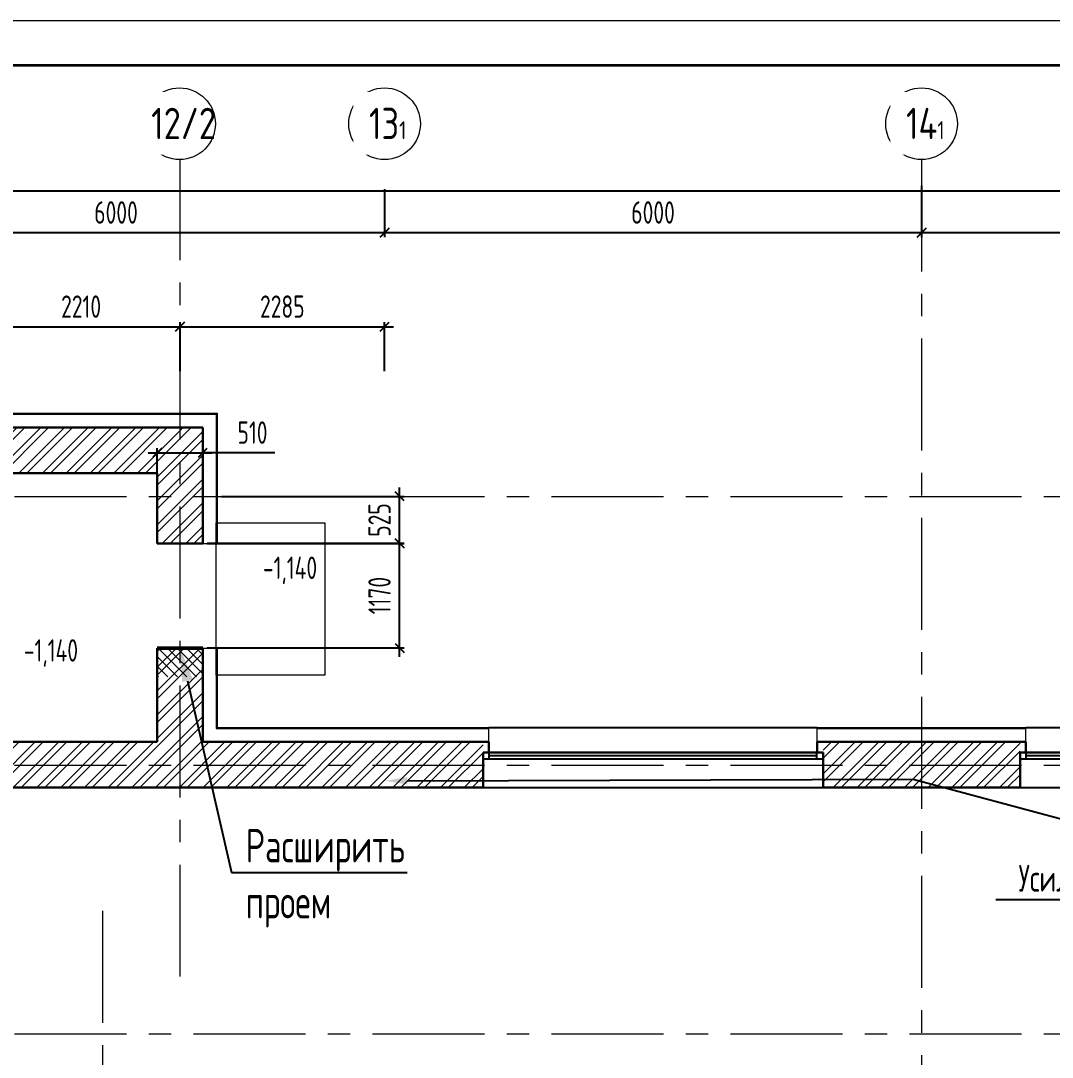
# Model space of a CAD drawing. Header units: millimetres. Extents: x -434100 to 9270898, y 0 to 249028.
# Drawn here: x -180299 to -168774, y 124339 to 135913 of the extents above; entities that cross this region are included whole.
import ezdxf
from ezdxf import colors
from ezdxf.entities.mleader import LeaderData, LeaderLine
from ezdxf.math import Vec2, Vec3

# ---------------------------------------------------------------- set-up
doc = ezdxf.new("R2010")
doc.units = ezdxf.units.MM
doc.header["$MEASUREMENT"] = 0
doc.linetypes.add('ADSK_Скрыто', pattern=[6, 3, -3])
doc.linetypes.add('CENTER', pattern=[2, 1.25, -0.25, 0.25, -0.25])
doc.layers.get('0').update_dxf_attribs({"color": 250, "lineweight": 9})
for name, color, linetype, lineweight in [('_Скрыто_', 7, 'ADSK_Скрыто', 9), ('АР_Навесной фасад', 147, 'Continuous', 5), ('АР_Оси', 195, 'Continuous', 9), ('АР_Оси размеры', 164, 'Continuous', 9), ('АР_Отметки', 250, 'Continuous', 15), ('АР_Сущ Несущая стена', 216, 'Continuous', 30), ('АР_Штриховка кирпич', 250, 'Continuous', 9), ('Усиление проема', 200, 'Continuous', 50)]:
    doc.layers.add(name, color=color, linetype=linetype, lineweight=lineweight)
doc.layers.add('АР_новое окно', color=155, linetype='Continuous')
doc.styles.add('GOST', font='isocpeur.TTF')
doc.styles.add('ISOCPEUR', font='isocpeur.TTF', dxfattribs={"width": 0.7})
doc.styles.get("Standard").update_dxf_attribs({"font": 'isocpeur.TTF'})
doc.styles.add('ГОСТ 2.304', font='isocpeur.TTF', dxfattribs={"width": 0.7})
doc.dimstyles.new('СПДС', dxfattribs={"dimscale": 100, "dimtxt": 2.5, "dimasz": 2.5, "dimexe": 1.5, "dimexo": 0, "dimgap": 1, "dimtad": 1, "dimdec": 0, "dimrnd": 1, "dimtxsty": 'ГОСТ 2.304', "dimblk": 'OBLIQUE', "dimcen": 2.5, "dimdle": 1.5, "dimadec": 0, "dimazin": 2, "dimtfac": 0.75, "dimtdec": 0, "dimtmove": 1, "dimatfit": 3, "dimfxl": 1, "dimtolj": 1, "dimarcsym": 1})

# ---------------------------------------------------------------- blocks, each defined once
blk = doc.blocks.new('_Oblique')
at = {"color": 0, "linetype": 'ByBlock', "lineweight": -2}
blk.add_line((-0.5, -0.5), (0.5, 0.5), dxfattribs=at)
blk = doc.blocks.new('*D681')
at = {"layer": 'АР_Оси размеры', "color": 0, "lineweight": -2, "ltscale": 100, "transparency": 16777216}
for p, q in [((-182234, 134253), (-182234, 133497)), ((-176234, 134032), (-176234, 133497)), ((-182334, 133547), (-176134, 133547))]:
    blk.add_line(p, q, dxfattribs=at)
at = {"layer": 'АР_Оси размеры', "color": 0, "lineweight": -2, "ltscale": 100, "transparency": 16777216, "xscale": 100, "yscale": 100, "zscale": 100, "rotation": 180}
blk.add_blockref('_Oblique', (-182234, 133547), dxfattribs=at)
at = {"layer": 'АР_Оси размеры', "color": 0, "lineweight": -2, "ltscale": 100, "transparency": 16777216, "xscale": 100, "yscale": 100, "zscale": 100}
blk.add_blockref('_Oblique', (-176234, 133547), dxfattribs=at)
at = {"layer": 'АР_Оси размеры', "color": 0, "ltscale": 100, "transparency": 16777216, "insert": (-179234, 133772), "char_height": 250, "attachment_point": 5, "style": 'ГОСТ 2.304'}
blk.add_mtext('\\A1;6000', dxfattribs=at)
blk = doc.blocks.new('*D682')
at = {"layer": 'АР_Оси размеры', "color": 0, "lineweight": -2, "ltscale": 100, "transparency": 16777216}
for p, q in [((-170234, 134069), (-170234, 133497)), ((-176234, 134032), (-176234, 133497)), ((-176334, 133547), (-170134, 133547))]:
    blk.add_line(p, q, dxfattribs=at)
at = {"layer": 'АР_Оси размеры', "color": 0, "lineweight": -2, "ltscale": 100, "transparency": 16777216, "xscale": 100, "yscale": 100, "zscale": 100, "rotation": 180}
blk.add_blockref('_Oblique', (-176234, 133547), dxfattribs=at)
at = {"layer": 'АР_Оси размеры', "color": 0, "lineweight": -2, "ltscale": 100, "transparency": 16777216, "xscale": 100, "yscale": 100, "zscale": 100}
blk.add_blockref('_Oblique', (-170234, 133547), dxfattribs=at)
at = {"layer": 'АР_Оси размеры', "color": 0, "ltscale": 100, "transparency": 16777216, "insert": (-173234, 133772), "char_height": 250, "attachment_point": 5, "style": 'ГОСТ 2.304'}
blk.add_mtext('\\A1;6000', dxfattribs=at)
blk = doc.blocks.new('*D683')
at = {"layer": 'АР_Оси размеры', "color": 0, "lineweight": -2, "ltscale": 100, "transparency": 16777216}
for p, q in [((-170234, 134069), (-170234, 133497)), ((-164234, 133999), (-164234, 133497)), ((-170334, 133547), (-164134, 133547))]:
    blk.add_line(p, q, dxfattribs=at)
at = {"layer": 'АР_Оси размеры', "color": 0, "lineweight": -2, "ltscale": 100, "transparency": 16777216, "xscale": 100, "yscale": 100, "zscale": 100, "rotation": 180}
blk.add_blockref('_Oblique', (-170234, 133547), dxfattribs=at)
at = {"layer": 'АР_Оси размеры', "color": 0, "lineweight": -2, "ltscale": 100, "transparency": 16777216, "xscale": 100, "yscale": 100, "zscale": 100}
blk.add_blockref('_Oblique', (-164234, 133547), dxfattribs=at)
at = {"layer": 'АР_Оси размеры', "color": 0, "ltscale": 100, "transparency": 16777216, "insert": (-167234, 133772), "char_height": 250, "attachment_point": 5, "style": 'ГОСТ 2.304'}
blk.add_mtext('\\A1;6000', dxfattribs=at)
blk = doc.blocks.new('*U156')
at = {"layer": 'АР_новое окно', "lineweight": 20}
for p, q in [((0, 3800), (-70, 3800)), ((0, 0), (-70, 0))]:
    blk.add_line(p, q, dxfattribs=at)
at = {"layer": 'АР_новое окно'}
for p, q in [((-70, 3800), (-70, 0)), ((-70, 0), (-70, 3800)), ((0, 3730), (-70, 3730)), ((-35, 3730), (-35, 70)), ((0, 3800), (0, 0)), ((0, 70), (-70, 70))]:
    blk.add_line(p, q, dxfattribs=at)
blk = doc.blocks.new('*D382')
at = {"layer": 'АР_Оси размеры', "color": 0, "lineweight": -2, "ltscale": 100, "transparency": 16777216}
blk.add_line((-218334, 134013), (-154624, 134013), dxfattribs=at)
at = {"layer": 'АР_Оси размеры', "color": 0, "lineweight": -2, "ltscale": 100, "transparency": 16777216, "xscale": 100, "yscale": 100, "zscale": 100, "rotation": 180}
blk.add_blockref('_Oblique', (-218234, 134013), dxfattribs=at)
at = {"layer": 'АР_Оси размеры', "color": 0, "lineweight": -2, "ltscale": 100, "transparency": 16777216, "xscale": 100, "yscale": 100, "zscale": 100}
blk.add_blockref('_Oblique', (-154724, 134013), dxfattribs=at)
at = {"layer": 'АР_Оси размеры', "color": 0, "ltscale": 100, "transparency": 16777216, "insert": (-186479, 134238), "char_height": 250, "attachment_point": 5, "style": 'ГОСТ 2.304'}
blk.add_mtext('\\A1;63510', dxfattribs=at)
blk = doc.blocks.new('_DotSmall')
at = {"color": 0, "linetype": 'ByBlock', "const_width": 0.5}
blk.add_lwpolyline([(-0.0625, 0, 1), (0.0625, 0, 1)], format="xyb", close=True, dxfattribs=at)
blk = doc.blocks.new('*D898')
at = {"layer": 'АР_Оси размеры', "color": 0, "lineweight": -2, "ltscale": 100, "transparency": 16777216}
for p, q in [((-180729, 132001), (-180729, 132546)), ((-178519, 132001), (-178519, 132546)), ((-180829, 132496), (-178419, 132496))]:
    blk.add_line(p, q, dxfattribs=at)
at = {"layer": 'АР_Оси размеры', "color": 0, "lineweight": -2, "ltscale": 100, "transparency": 16777216, "xscale": 100, "yscale": 100, "zscale": 100, "rotation": 180}
blk.add_blockref('_Oblique', (-180729, 132496), dxfattribs=at)
at = {"layer": 'АР_Оси размеры', "color": 0, "lineweight": -2, "ltscale": 100, "transparency": 16777216, "xscale": 100, "yscale": 100, "zscale": 100}
blk.add_blockref('_Oblique', (-178519, 132496), dxfattribs=at)
at = {"layer": 'АР_Оси размеры', "color": 0, "ltscale": 100, "transparency": 16777216, "insert": (-179624, 132721), "char_height": 250, "attachment_point": 5, "style": 'ГОСТ 2.304'}
blk.add_mtext('\\A1;2210', dxfattribs=at)
blk = doc.blocks.new('*D899')
at = {"layer": 'АР_Оси размеры', "color": 0, "lineweight": -2, "ltscale": 100, "transparency": 16777216}
for p, q in [((-178519, 132001), (-178519, 132546)), ((-176234, 132001), (-176234, 132546)), ((-178619, 132496), (-176134, 132496))]:
    blk.add_line(p, q, dxfattribs=at)
at = {"layer": 'АР_Оси размеры', "color": 0, "lineweight": -2, "ltscale": 100, "transparency": 16777216, "xscale": 100, "yscale": 100, "zscale": 100, "rotation": 180}
blk.add_blockref('_Oblique', (-178519, 132496), dxfattribs=at)
at = {"layer": 'АР_Оси размеры', "color": 0, "lineweight": -2, "ltscale": 100, "transparency": 16777216, "xscale": 100, "yscale": 100, "zscale": 100}
blk.add_blockref('_Oblique', (-176234, 132496), dxfattribs=at)
at = {"layer": 'АР_Оси размеры', "color": 0, "ltscale": 100, "transparency": 16777216, "insert": (-177376, 132721), "char_height": 250, "attachment_point": 5, "style": 'ГОСТ 2.304'}
blk.add_mtext('\\A1;2285', dxfattribs=at)
blk = doc.blocks.new('*D2239')
at = {"layer": 'АР_Оси размеры', "color": 0, "lineweight": -2, "ltscale": 100, "transparency": 16777216}
for p, q in [((-176065, 128809), (-176065, 130179)), ((-178214, 130079), (-176015, 130079)), ((-178214, 128909), (-176015, 128909))]:
    blk.add_line(p, q, dxfattribs=at)
at = {"layer": 'АР_Оси размеры', "color": 0, "lineweight": -2, "ltscale": 100, "transparency": 16777216, "xscale": 100, "yscale": 100, "zscale": 100}
for p, rotation in [((-176065, 130079), 90), ((-176065, 128909), 270)]:
    blk.add_blockref('_Oblique', p, dxfattribs=dict(at, rotation=rotation))
at = {"layer": 'АР_Оси размеры', "color": 0, "ltscale": 100, "transparency": 16777216, "insert": (-176290, 129494), "char_height": 250, "attachment_point": 5, "rotation": 90, "style": 'ГОСТ 2.304'}
blk.add_mtext('\\A1;1170', dxfattribs=at)
blk = doc.blocks.new('*D2240')
at = {"layer": 'АР_Оси размеры', "color": 0, "lineweight": -2, "ltscale": 100, "transparency": 16777216}
for p, q in [((-176065, 129976), (-176065, 130701)), ((-178054, 130601), (-176015, 130601)), ((-178214, 130076), (-176015, 130076))]:
    blk.add_line(p, q, dxfattribs=at)
at = {"layer": 'АР_Оси размеры', "color": 0, "lineweight": -2, "ltscale": 100, "transparency": 16777216, "xscale": 100, "yscale": 100, "zscale": 100}
for p, rotation in [((-176065, 130601), 90), ((-176065, 130076), 270)]:
    blk.add_blockref('_Oblique', p, dxfattribs=dict(at, rotation=rotation))
at = {"layer": 'АР_Оси размеры', "color": 0, "ltscale": 100, "transparency": 16777216, "insert": (-176290, 130338), "char_height": 250, "attachment_point": 5, "rotation": 90, "style": 'ГОСТ 2.304'}
blk.add_mtext('\\A1;525', dxfattribs=at)
blk = doc.blocks.new('*D2241')
at = {"layer": 'АР_Оси размеры', "color": 0, "lineweight": -2, "ltscale": 100, "transparency": 16777216}
for p, q in [((-178874, 131089), (-178164, 131089)), ((-178774, 130126), (-178774, 131139)), ((-178264, 130129), (-178264, 131139)), ((-177460, 131089), (-178264, 131089))]:
    blk.add_line(p, q, dxfattribs=at)
at = {"layer": 'АР_Оси размеры', "color": 0, "lineweight": -2, "ltscale": 100, "transparency": 16777216, "xscale": 100, "yscale": 100, "zscale": 100, "rotation": 180}
blk.add_blockref('_Oblique', (-178774, 131089), dxfattribs=at)
at = {"layer": 'АР_Оси размеры', "color": 0, "lineweight": -2, "ltscale": 100, "transparency": 16777216, "xscale": 100, "yscale": 100, "zscale": 100}
blk.add_blockref('_Oblique', (-178264, 131089), dxfattribs=at)
at = {"layer": 'АР_Оси размеры', "color": 0, "ltscale": 100, "transparency": 16777216, "insert": (-177709, 131314), "char_height": 250, "attachment_point": 5, "style": 'ГОСТ 2.304'}
blk.add_mtext('\\A1;510', dxfattribs=at)
blk = doc.blocks.new('*U2394')
at = {"color": 44, "lineweight": 20, "ltscale": 10}
blk.add_line((1189, 841), (0, 841), dxfattribs=at)
at = {"color": 137, "lineweight": 35, "ltscale": 10}
blk.add_line((1184, 836), (20, 836), dxfattribs=at)
at = {"color": 44, "lineweight": 13, "style": 'GOST', "oblique": 10, "width": 0.8}
for tag in ['ФОРМАТВЕРТ', 'ФОРМАТГОРИЗ']:
    blk.add_attdef(tag, (1137.98, 1.6), '', height=2, dxfattribs=at)

msp = doc.modelspace()

# ---------------------------------------------------------------- hatches: boundary and pattern name
at = {"layer": 'АР_Штриховка кирпич', "ltscale": 100}
h = msp.add_hatch(dxfattribs=at)
h.set_pattern_fill('ANSI32', color=256, scale=500)
h.set_pattern_definition([(45, (-1171616.54, 164426.86), (-132.58252, 132.58252), []), (45, (-1171528.15, 164426.86), (-132.58252, 132.58252), [])])
h.paths.add_polyline_path([(-178877, 128908.576), (-178914.017, 128908.576)], flags=17)
h.paths.add_polyline_path([(-178263.915, 128908.576), (-178773.915, 128908.576), (-178773.915, 127860.682), (-180473.915, 127860.682), (-180473.915, 130860.682), (-178773.915, 130860.682), (-178773.915, 130075.167), (-178263.915, 130075.984), (-178263.915, 131370.682), (-181498.915, 131370.682), (-181498.915, 130860.682), (-180983.915, 130860.682), (-180983.915, 127860.682), (-186183.915, 127860.682), (-186183.915, 127350.682), (-180753.323, 127350.682), (-175133.915, 127350.682), (-175133.915, 127860.682), (-178263.915, 127860.682)])
h = msp.add_hatch(dxfattribs=at)
h.set_pattern_fill('ANSI32', color=256, scale=500)
h.set_pattern_definition([(45, (-1169613.57, 164426.86), (-132.58252, 132.58252), []), (45, (-1169525.18, 164426.86), (-132.58252, 132.58252), [])])
h.paths.add_polyline_path([(-169133.915, 127860.682), (-171333.915, 127860.682), (-171333.915, 127350.682), (-169133.915, 127350.682)])
at = {"layer": 'Усиление проема', "lineweight": 15, "ltscale": 500}
h = msp.add_hatch(dxfattribs=at)
h.set_pattern_fill('ANSI31', color=256, scale=600, angle=90)
h.set_pattern_definition([(135, (112694.156, 48415.61), (-53.033009, -53.033009), [])])
h.paths.add_polyline_path([(-178679.677, 128908.576), (-178611.547, 128908.576), (-178584.622, 128908.576)], flags=17)
h.paths.add_polyline_path([(-178262.94, 128586.933), (-178774.004, 128586.933), (-178773.826, 128908.576), (-178262.763, 128908.576)])

# ---------------------------------------------------------------- linework, layer by layer
at = {"ltscale": 100}
msp.add_lwpolyline([(-178113.915, 130306.241), (-176901.485, 130306.241), (-176901.485, 128606.591), (-178113.915, 128606.591)], close=True, dxfattribs=at)
at = {"layer": 'АР_Навесной фасад', "ltscale": 100}
for p, q in [((-178113.915, 131520.682), (-178113.915, 130075.576)), ((-178103.915, 131530.682), (-178103.915, 130075.576)), ((-178113.915, 128908.576), (-178113.915, 128010.682)), ((-178103.915, 128908.576), (-178103.915, 128020.682)), ((-178103.915, 128020.682), (-175068.915, 128020.682)), ((-171398.915, 128020.682), (-169068.915, 128020.682)), ((-178113.915, 128010.682), (-175068.915, 128010.682)), ((-171398.915, 128010.682), (-169068.915, 128010.682))]:
    msp.add_line(p, q, dxfattribs=at)
at = {"layer": 'АР_Навесной фасад', "color": 18, "ltscale": 100, "true_color": 0x000000}
for points in [[(-186283.915, 131530.682), (-178103.915, 131530.682)], [(-181563.915, 131520.682), (-178113.915, 131520.682)], [(-178263.915, 130075.576), (-178103.915, 130075.576)], [(-178263.915, 128908.576), (-178103.915, 128908.576)], [(-175068.915, 127860.682), (-175068.915, 128020.682)], [(-171398.915, 127860.682), (-171398.915, 128020.682)], [(-169068.915, 127860.682), (-169068.915, 128020.682)]]:
    msp.add_lwpolyline(points, dxfattribs=at)
at = {"layer": 'АР_новое окно'}
for p, q in [((-175133.915, 127350.682), (-171333.915, 127350.682)), ((-169133.915, 127350.682), (-165333.915, 127350.682))]:
    msp.add_line(p, q, dxfattribs=at)
for points in [[(-175068.915, 128020.682), (-171398.915, 128020.682)], [(-169068.915, 128020.682), (-165398.915, 128020.682)]]:
    msp.add_lwpolyline(points, dxfattribs=at)
at = {"layer": 'АР_Оси', "linetype": 'CENTER', "ltscale": 1000}
for p, q in [((-178518.915, 125238.755), (-178518.915, 134363.183)), ((-170233.915, 134363.151), (-170233.915, 78630.803)), ((-224367.609, 130600.682), (-141189.207, 130600.682)), ((-224367.609, 127600.682), (-141189.207, 127600.682)), ((-179384.444, 125974.469), (-179384.444, 70242.12)), ((-224367.609, 124600.682), (-141189.207, 124600.682)), ((-224367.609, 124600.682), (-141189.207, 124600.682))]:
    msp.add_line(p, q, dxfattribs=at)
at = {"layer": 'АР_Оси', "ltscale": 0.5}
for centre in [(-178523.915, 134763.151), (-176233.915, 134763.151), (-170233.915, 134763.151)]:
    msp.add_circle(centre, 400, dxfattribs=at)
at = {"layer": 'АР_Сущ Несущая стена', "ltscale": 100}
for p, q in [((-181563.915, 131370.682), (-178263.915, 131370.682)), ((-178263.915, 131370.682), (-178263.915, 130075.576)), ((-180473.915, 130860.682), (-178773.915, 130860.682)), ((-178773.915, 130860.682), (-178773.915, 130075.576)), ((-178773.915, 130075.576), (-178263.915, 130075.576)), ((-178773.915, 128908.576), (-178263.915, 128908.576)), ((-178773.915, 128908.576), (-178773.915, 127860.682)), ((-178263.915, 128908.576), (-178263.915, 127860.682)), ((-180473.915, 127860.682), (-178773.915, 127860.682)), ((-178263.915, 127860.682), (-175068.915, 127860.682)), ((-175068.915, 127741.769), (-175068.915, 127860.682)), ((-171398.915, 127860.682), (-169068.915, 127860.682)), ((-171398.915, 127741.769), (-171398.915, 127860.682)), ((-169068.915, 127741.769), (-169068.915, 127860.682)), ((-175133.915, 127741.769), (-175133.915, 127350.682)), ((-175133.915, 127741.769), (-175068.915, 127741.769)), ((-171398.915, 127741.769), (-171333.915, 127741.769)), ((-171333.915, 127741.769), (-171333.915, 127350.682)), ((-169133.915, 127741.769), (-169133.915, 127350.682)), ((-169133.915, 127741.769), (-169068.915, 127741.769)), ((-186183.915, 127350.682), (-175133.915, 127350.682)), ((-171333.915, 127350.682), (-169133.915, 127350.682))]:
    msp.add_line(p, q, dxfattribs=at)
at = {"layer": 'АР_Сущ Несущая стена', "lineweight": 15, "ltscale": 100}
msp.add_line((-175068.915, 127741.769), (-171333.915, 127741.769), dxfattribs=at)
at = {"layer": 'Усиление проема', "ltscale": 500}
msp.add_line((-178773.915, 128908.576), (-178263.915, 128908.576), dxfattribs=at)

# ---------------------------------------------------------------- block references
at = {"layer": 'АР_новое окно', "xscale": -1, "rotation": 90}
for p in [(-171333.915, 127671.769), (-165333.915, 127671.769)]:
    msp.add_blockref('*U156', p, dxfattribs=at)

# ---------------------------------------------------------------- dimensions: what is measured, and where the dimension line sits
at = {"layer": 'АР_Оси размеры', "ltscale": 100}
for base, p1, p2, picture, middle in [((-176233.915, 133546.651), (-182233.915, 134302.519), (-176233.915, 134082.309), '*D681', (-179233.915, 133771.651)), ((-170233.915, 133546.651), (-176233.915, 134082.309), (-170233.915, 134119.313), '*D682', (-173233.915, 133771.651)), ((-164233.915, 133546.651), (-170233.915, 134119.313), (-164233.915, 134048.63), '*D683', (-167233.915, 133771.651)), ((-178518.915, 132495.71), (-180728.915, 131950.648), (-178518.915, 131950.648), '*D898', (-179623.915, 132720.71)), ((-176233.915, 132495.71), (-178518.915, 131950.648), (-176233.915, 131950.648), '*D899', (-177376.415, 132720.71))]:
    dim = msp.add_linear_dim(base=base, p1=p1, p2=p2, dimstyle='СПДС', override={"dimasz": 1, "dimexe": 0.5, "dimexo": 0.5, "dimdle": 1}, dxfattribs=at)
    dim.commit()
    dim.dimension.update_dxf_attribs({"geometry": picture, "text_midpoint": middle})
at = {"layer": 'АР_Оси размеры', "color": 1, "ltscale": 100}
dim = msp.add_linear_dim(base=(-178263.915, 131088.871), p1=(-178773.915, 130075.576), p2=(-178263.915, 130078.576), dimstyle='СПДС', override={"dimasz": 1, "dimexe": 0.5, "dimexo": 0.5, "dimrnd": 5, "dimdle": 1}, dxfattribs=at)
dim.commit()
dim.dimension.update_dxf_attribs({"geometry": '*D2241', "text_midpoint": (-177708.654, 131035.066), "dimtype": 160})
dim = msp.add_linear_dim(base=(-176065.113, 130600.682), p1=(-178263.915, 130075.576), p2=(-178103.915, 130600.682), angle=90, dimstyle='СПДС', override={"dimasz": 1, "dimexe": 0.5, "dimexo": 0.5, "dimrnd": 5, "dimdle": 1}, dxfattribs=at)
dim.commit()
dim.dimension.update_dxf_attribs({"geometry": '*D2240', "text_midpoint": (-176065.113, 130338.129), "dimtype": 160})
dim = msp.add_linear_dim(base=(-176065.113, 130078.576), p1=(-178263.915, 128908.576), p2=(-178263.915, 130078.576), angle=90, dimstyle='СПДС', override={"dimasz": 1, "dimexe": 0.5, "dimexo": 0.5, "dimrnd": 5, "dimdle": 1}, dxfattribs=at)
dim.commit()
dim.dimension.update_dxf_attribs({"geometry": '*D2239', "text_midpoint": (-176290.113, 129493.576)})

# ---------------------------------------------------------------- leaders
at = {"layer": '_Скрыто_', "ltscale": 100}
ml = msp.add_multileader_mtext('Standard', dxfattribs=at)
ml.set_content('{\\W0.7;Усиление конструкции стены}', color=256)
ml.set_leader_properties()
ml.build(insert=Vec2(0, 0))
ml.multileader.update_dxf_attribs({"text_right_attachment_type": 6, "dogleg_length": 0.36, "arrow_head_size": 250})
ctx = ml.context
ctx.base_point, ctx.char_height, ctx.arrow_head_size, ctx.landing_gap_size, ctx.plane_origin = Vec3(-169151.11, 126292.532), 300, 250, 0.09, Vec3(-166823.992, 123580.118)
ctx.right_attachment = 6
notes = []
notes.append((ctx, [(0, (1, 1, 0), (-165328.57, 126097.532), (-1, 0), 0.36, [(2, [(-176228.915, 127425.704), (-170326.014, 127444.224)], 0, []), (1, [(-164228.915, 127350.682)], 0, [])])]))
ctx.mtext.insert, ctx.mtext.width, ctx.mtext.defined_height, ctx.mtext.flow_direction = Vec3(-169151.02, 126487.532), 4034.30174, 1661.903, 5
at = {"layer": 'АР_Отметки'}
ml = msp.add_multileader_mtext('Standard', dxfattribs=at)
ml.set_content('%%P0,000', color=256, style='ISOCPEUR')
ml.set_leader_properties(color=256, linetype='Continuous', lineweight=-1)
ml.set_arrow_properties(name='DOTSMALL')
ml.build(insert=Vec2(0, 0))
ml.multileader.update_dxf_attribs({"has_text_frame": 1, "text_left_attachment_type": 4, "text_right_attachment_type": 4, "dogleg_length": 100, "arrow_head_size": 180})
ctx = ml.context
ctx.base_point, ctx.char_height, ctx.arrow_head_size, ctx.landing_gap_size, ctx.plane_origin = Vec3(-188172.512, 132152.933), 250, 180, 50, Vec3(-190605.428, 130585.924)
ctx.left_attachment, ctx.right_attachment = 4, 4
notes.append((ctx, [(0, (0, 0, 0), (0, 0), (1, 0), 1, [])]))
ctx.mtext.insert, ctx.mtext.width, ctx.mtext.line_spacing_style, ctx.mtext.flow_direction = Vec3(-188122.512, 132486.267), 852.69703, 2, 5
ml = msp.add_multileader_mtext('Standard', dxfattribs=at)
ml.set_content('-1,140', color=256, style='ISOCPEUR')
ml.set_leader_properties(color=256, linetype='Continuous', lineweight=-1)
ml.set_arrow_properties(name='DOTSMALL')
ml.build(insert=Vec2(0, 0))
ml.multileader.update_dxf_attribs({"has_text_frame": 1, "text_left_attachment_type": 4, "text_right_attachment_type": 4, "dogleg_length": 100, "arrow_head_size": 180})
ctx = ml.context
ctx.base_point, ctx.char_height, ctx.arrow_head_size, ctx.landing_gap_size, ctx.plane_origin = Vec3(-177642.689, 129596.032), 250, 180, 50, Vec3(-177735.257, 129497.023)
ctx.left_attachment, ctx.right_attachment = 4, 4
notes.append((ctx, [(0, (0, 0, 0), (0, 0), (1, 0), 1, [])]))
ctx.mtext.insert, ctx.mtext.width, ctx.mtext.line_spacing_style, ctx.mtext.flow_direction = Vec3(-177592.689, 129929.365), 852.69703, 2, 5
ml = msp.add_multileader_mtext('Standard', dxfattribs=at)
ml.set_content('Л.4', color=256, style='ISOCPEUR')
ml.set_leader_properties(color=256, linetype='Continuous', lineweight=-1)
ml.set_arrow_properties(name='DOTSMALL')
ml.build(insert=Vec2(0, 0))
ml.multileader.update_dxf_attribs({"has_text_frame": 1, "text_left_attachment_type": 4, "text_right_attachment_type": 4, "dogleg_length": 100, "arrow_head_size": 180})
ctx = ml.context
ctx.base_point, ctx.char_height, ctx.arrow_head_size, ctx.landing_gap_size, ctx.plane_origin = Vec3(-186544.949, 129531.438), 250, 180, 50, Vec3(-161309.032, 117908.319)
ctx.left_attachment, ctx.right_attachment = 4, 4
notes.append((ctx, [(0, (0, 0, 0), (0, 0), (1, 0), 1, [])]))
ctx.mtext.insert, ctx.mtext.width, ctx.mtext.line_spacing_style, ctx.mtext.flow_direction = Vec3(-186494.949, 129864.771), 852.69703, 2, 5
ml = msp.add_multileader_mtext('Standard', dxfattribs=at)
ml.set_content('0,000', color=256, style='ISOCPEUR')
ml.set_leader_properties(color=256, linetype='Continuous', lineweight=-1)
ml.set_arrow_properties(name='DOTSMALL')
ml.build(insert=Vec2(0, 0))
ml.multileader.update_dxf_attribs({"has_text_frame": 1, "text_left_attachment_type": 4, "text_right_attachment_type": 4, "dogleg_length": 100, "arrow_head_size": 180})
ctx = ml.context
ctx.base_point, ctx.char_height, ctx.arrow_head_size, ctx.landing_gap_size, ctx.plane_origin = Vec3(-185715.808, 129520.565), 250, 180, 50, Vec3(-189667.369, 128082.088)
ctx.left_attachment, ctx.right_attachment = 4, 4
notes.append((ctx, [(0, (0, 0, 0), (0, 0), (1, 0), 1, [])]))
ctx.mtext.insert, ctx.mtext.width, ctx.mtext.line_spacing_style, ctx.mtext.flow_direction = Vec3(-185665.808, 129853.898), 852.69703, 2, 5
ml = msp.add_multileader_mtext('Standard', dxfattribs=at)
ml.set_content('-1,140', color=256, style='ISOCPEUR')
ml.set_leader_properties(color=256, linetype='Continuous', lineweight=-1)
ml.set_arrow_properties(name='DOTSMALL')
ml.build(insert=Vec2(0, 0))
ml.multileader.update_dxf_attribs({"has_text_frame": 1, "text_left_attachment_type": 4, "text_right_attachment_type": 4, "dogleg_length": 100, "arrow_head_size": 180})
ctx = ml.context
ctx.base_point, ctx.char_height, ctx.arrow_head_size, ctx.landing_gap_size, ctx.plane_origin = Vec3(-180313.722, 128673.322, 0), 250, 180, 50, Vec3(-180395.116, 128959.463, 0)
ctx.left_attachment, ctx.right_attachment = 4, 4
notes.append((ctx, [(0, (0, 0, 0), (0, 0), (1, 0), 1, [])]))
ctx.mtext.insert, ctx.mtext.width, ctx.mtext.line_spacing_style, ctx.mtext.flow_direction = Vec3(-180263.722, 129006.655, 0), 852.69703, 2, 5
ml = msp.add_multileader_mtext('Standard', dxfattribs=at)
ml.set_content('%%P0,000', color=256, style='ISOCPEUR')
ml.set_leader_properties(color=256, linetype='Continuous', lineweight=-1)
ml.set_arrow_properties(name='DOTSMALL')
ml.build(insert=Vec2(0, 0))
ml.multileader.update_dxf_attribs({"has_text_frame": 1, "text_left_attachment_type": 4, "text_right_attachment_type": 4, "dogleg_length": 100, "arrow_head_size": 180})
ctx = ml.context
ctx.base_point, ctx.char_height, ctx.arrow_head_size, ctx.landing_gap_size, ctx.plane_origin = Vec3(-195756.554, 128483.825, -0.16), 250, 180, 50, Vec3(-198827.636, 126894.276, -0.16)
ctx.left_attachment, ctx.right_attachment = 4, 4
notes.append((ctx, [(0, (0, 0, 0), (0, 0), (1, 0), 1, [])]))
ctx.mtext.insert, ctx.mtext.width, ctx.mtext.line_spacing_style, ctx.mtext.flow_direction = Vec3(-195706.554, 128817.158, -0.16), 852.69703, 2, 5
ml = msp.add_multileader_mtext('Standard', dxfattribs=at)
ml.set_content('{\\W0.8;-2,250}', color=256, style='ISOCPEUR')
ml.set_leader_properties(color=256, linetype='Continuous', lineweight=-1)
ml.set_arrow_properties(name='DOTSMALL')
ml.build(insert=Vec2(0, 0))
ml.multileader.update_dxf_attribs({"has_text_frame": 1, "text_left_attachment_type": 4, "text_right_attachment_type": 4, "dogleg_length": 100, "arrow_head_size": 180})
ctx = ml.context
ctx.base_point, ctx.char_height, ctx.arrow_head_size, ctx.landing_gap_size, ctx.plane_origin = Vec3(-297233.619, 128352.859), 250, 180, 50, Vec3(-296855.536, 126878.835)
ctx.left_attachment, ctx.right_attachment = 4, 4
notes.append((ctx, [(0, (0, 0, 0), (0, 0), (1, 0), 1, [])]))
ctx.mtext.insert, ctx.mtext.width, ctx.mtext.defined_height, ctx.mtext.line_spacing_style, ctx.mtext.flow_direction = Vec3(-297183.619, 128686.192), 769.98896, 343.888, 2, 5
at = {"layer": 'Усиление проема', "lineweight": 15, "ltscale": 500}
ml = msp.add_multileader_mtext('Standard', dxfattribs=at)
ml.set_content('Расширить проем', color=256, style='ISOCPEUR')
ml.set_leader_properties()
ml.build(insert=Vec2(0, 0))
ml.multileader.update_dxf_attribs({"text_left_attachment_type": 6, "text_right_attachment_type": 6, "dogleg_length": 100, "arrow_head_size": 375})
ctx = ml.context
ctx.base_point, ctx.char_height, ctx.arrow_head_size, ctx.landing_gap_size, ctx.plane_origin = Vec3(-177823.04, 126401.238), 375, 375, 37.5, Vec3(-218269.415, 122459.174)
ctx.left_attachment, ctx.right_attachment = 6, 6
notes.append((ctx, [(1, (1, 1, 0), (-177943.695, 126401.238), (1, 0), 120.655, [(1, [(-178518.915, 128908.576)], 0, [])])]))
ctx.mtext.insert, ctx.mtext.width, ctx.mtext.flow_direction = Vec3(-177785.54, 126888.738), 1785.72032, 5
for ctx, leaders in notes:
    for number, flags, end, landing, length, lines in leaders:
        leader = LeaderData()
        leader.index, (leader.has_last_leader_line, leader.has_dogleg_vector, leader.attachment_direction) = number, flags
        leader.last_leader_point, leader.dogleg_vector, leader.dogleg_length = Vec3(end), Vec3(landing), length
        for number, points, colour, breaks in lines:
            line = LeaderLine()
            line.index, line.vertices, line.color, line.breaks = number, Vec3.list(points), colors.encode_raw_color(colour), breaks
            leader.lines.append(line)
        ctx.leaders.append(leader)

# ---------------------------------------------------------------- next in the draw order: texts
at = {"layer": 'АР_Оси', "insert": (-178841.62, 134940.93), "char_height": 350, "width": 123.86708, "attachment_point": 1, "line_spacing_factor": 1.149209, "style": 'ГОСТ 2.304', "bg_fill": 2}
msp.add_mtext('{\\W0.8;12/2}', dxfattribs=at)
at = {"layer": 'АР_Оси', "ltscale": 0.5, "char_height": 350, "width": 123.86708, "attachment_point": 1, "line_spacing_factor": 1.149209, "style": 'ГОСТ 2.304', "bg_fill": 2}
for s, insert in [('{\\W0.8;13\\H0.57143x;1}', (-176408.011, 134940.93)), ('{\\W0.8;14\\H0.57143x;1}', (-170408.011, 134940.93))]:
    msp.add_mtext(s, dxfattribs=dict(at, insert=insert))

# ---------------------------------------------------------------- next in the draw order: block references
at = {"xscale": 100, "yscale": 100, "zscale": 100}
msp.add_blockref('*U2394', (-240160.724, 51813.24), dxfattribs=at)

# ---------------------------------------------------------------- next in the draw order: dimensions: what is measured, and where the dimension line sits
at = {"layer": 'АР_Оси размеры', "ltscale": 100}
dim = msp.add_linear_dim(base=(-154723.915, 134013.151), p1=(-218233.915, 134013.151), p2=(-154723.915, 134013.151), dimstyle='СПДС', override={"dimasz": 1, "dimexe": 0.5, "dimexo": 0.5, "dimdle": 1}, dxfattribs=at)
dim.commit()
dim.dimension.update_dxf_attribs({"geometry": '*D382', "text_midpoint": (-186478.915, 134238.151)})

doc.saveas('drawing.dxf')
